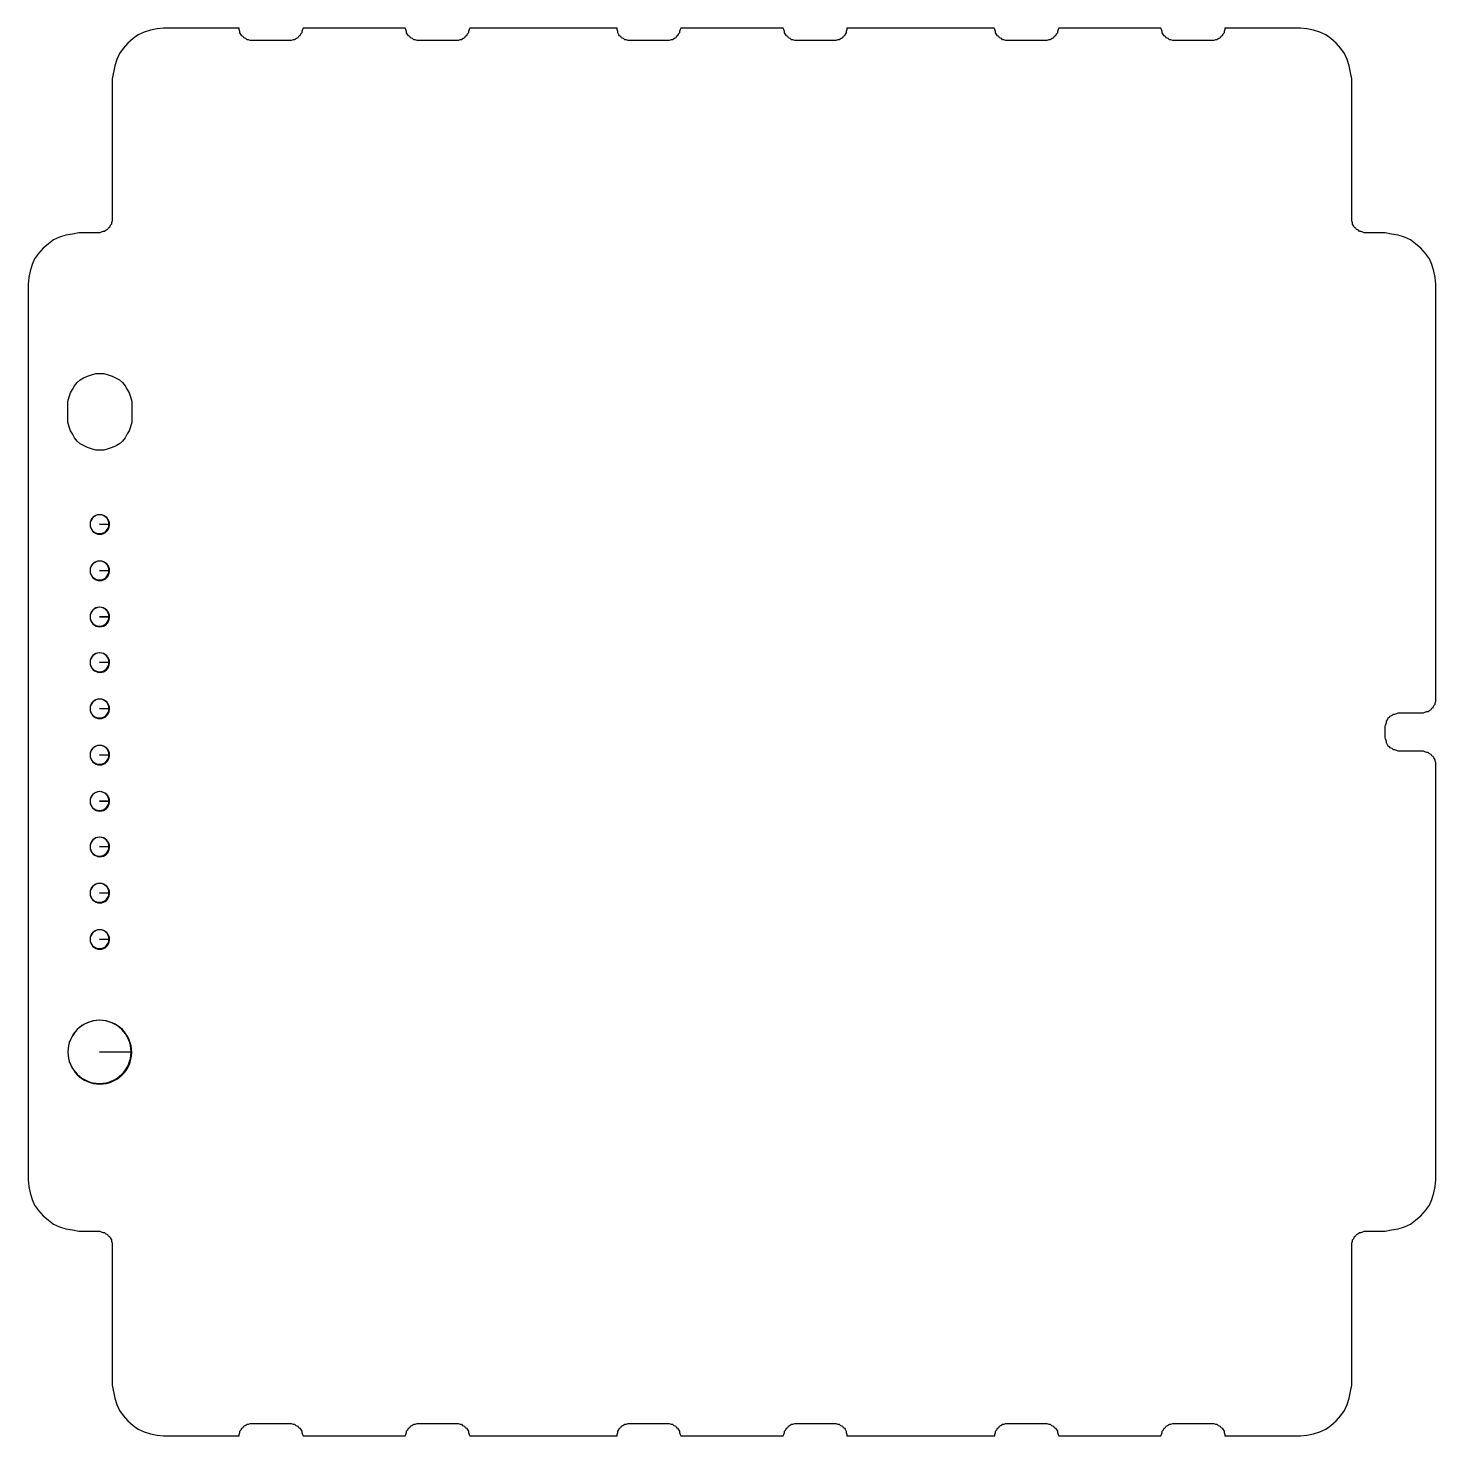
# Model space of a CAD drawing. Header units: millimetres. Extents: x 0 to 55, y -27.1 to 28.
import ezdxf

# ---------------------------------------------------------------- set-up
doc = ezdxf.new("R2010")
doc.units = ezdxf.units.MM
doc.layers.get('0').update_dxf_attribs({"linetype": 'CONTINUOUS'})

msp = doc.modelspace()

# ---------------------------------------------------------------- linework, layer by layer
for points in [[(44.246, 27.952), (40.249, 27.952), (40.223, 27.902), (40.198, 27.825), (40.198, 27.774), (40.146, 27.723), (40.121, 27.647), (40.071, 27.622), (40.045, 27.57), (39.994, 27.545), (39.917, 27.494), (39.866, 27.494), (39.791, 27.468), (38.186, 27.468), (38.109, 27.494), (38.059, 27.494), (38.008, 27.545), (37.932, 27.57), (37.906, 27.622), (37.855, 27.647), (37.83, 27.697), (37.779, 27.774), (37.779, 27.825), (37.754, 27.902), (37.728, 27.952), (31.974, 27.952), (31.974, 27.902), (31.948, 27.825), (31.948, 27.774), (31.897, 27.723), (31.872, 27.647), (31.821, 27.622), (31.796, 27.57), (31.745, 27.545), (31.668, 27.494), (31.617, 27.494), (31.541, 27.468), (29.937, 27.468), (29.86, 27.494), (29.809, 27.494), (29.759, 27.545), (29.682, 27.57), (29.657, 27.622), (29.606, 27.647), (29.58, 27.697), (29.53, 27.774), (29.53, 27.825), (29.504, 27.902), (29.479, 27.952), (25.481, 27.952), (25.456, 27.902), (25.43, 27.825), (25.43, 27.774), (25.379, 27.723), (25.354, 27.647), (25.303, 27.622), (25.278, 27.57), (25.227, 27.545), (25.15, 27.494), (25.099, 27.494), (25.023, 27.468), (23.419, 27.468), (23.342, 27.494), (23.291, 27.494), (23.241, 27.545), (23.164, 27.57), (23.139, 27.622), (23.088, 27.647), (23.062, 27.697), (23.012, 27.774), (23.012, 27.825), (22.986, 27.902), (22.986, 27.952), (17.232, 27.952), (17.207, 27.902), (17.181, 27.825), (17.181, 27.774), (17.13, 27.723), (17.104, 27.647), (17.053, 27.622), (17.028, 27.57), (16.977, 27.545), (16.901, 27.494), (16.85, 27.494), (16.773, 27.468), (15.17, 27.468), (15.093, 27.494), (15.042, 27.494), (14.992, 27.545), (14.915, 27.57), (14.889, 27.622), (14.838, 27.647), (14.813, 27.697), (14.762, 27.774), (14.762, 27.825), (14.737, 27.902), (14.711, 27.952), (10.714, 27.952), (10.688, 27.902), (10.663, 27.825), (10.663, 27.774), (10.612, 27.723), (10.586, 27.647), (10.535, 27.622), (10.51, 27.57), (10.459, 27.545), (10.383, 27.494), (10.332, 27.494), (10.255, 27.468), (8.651, 27.468), (8.575, 27.494), (8.524, 27.494), (8.474, 27.545), (8.397, 27.57), (8.371, 27.622), (8.32, 27.647), (8.295, 27.697), (8.244, 27.774), (8.244, 27.825), (8.219, 27.902), (8.219, 27.952), (5.265, 27.952), (5.01, 27.926), (4.755, 27.876), (4.501, 27.8), (4.272, 27.697), (4.068, 27.545), (3.865, 27.367), (3.687, 27.163), (3.533, 26.959), (3.432, 26.73), (3.355, 26.475), (3.253, 25.966), (3.253, 20.415), (3.228, 20.34), (3.228, 20.289), (3.177, 20.237), (3.152, 20.161), (3.101, 20.136), (3.075, 20.085), (3.024, 20.06), (2.948, 20.008), (2.897, 20.008), (2.821, 19.983), (2.77, 19.957), (1.955, 19.957), (1.701, 19.906), (1.446, 19.856), (1.192, 19.779), (0.962, 19.677), (0.758, 19.525), (0.555, 19.347), (0.377, 19.142), (0.223, 18.939), (0.122, 18.71), (0.045, 18.455), (-0.006, 18.2), (-0.031, 17.946), (-0.031, -17.063), (-0.006, -17.317), (0.045, -17.572), (0.122, -17.827), (0.223, -18.056), (0.377, -18.259), (0.555, -18.464), (0.758, -18.642), (0.962, -18.794), (1.192, -18.896), (1.446, -18.973), (1.701, -19.023), (1.955, -19.074), (2.77, -19.074), (2.821, -19.1), (2.897, -19.125), (2.948, -19.125), (2.999, -19.176), (3.075, -19.202), (3.101, -19.252), (3.152, -19.278), (3.177, -19.329), (3.228, -19.406), (3.228, -19.457), (3.253, -19.532), (3.253, -25.083), (3.355, -25.592), (3.432, -25.847), (3.533, -26.076), (3.687, -26.279), (3.865, -26.484), (4.068, -26.662), (4.272, -26.814), (4.501, -26.916), (4.755, -26.993), (5.01, -27.043), (5.265, -27.069), (8.219, -27.069), (8.219, -27.019), (8.244, -26.942), (8.244, -26.891), (8.295, -26.84), (8.32, -26.764), (8.371, -26.739), (8.397, -26.687), (8.448, -26.662), (8.524, -26.611), (8.575, -26.611), (8.651, -26.585), (10.255, -26.585), (10.332, -26.611), (10.383, -26.611), (10.434, -26.662), (10.51, -26.687), (10.535, -26.739), (10.586, -26.764), (10.612, -26.814), (10.663, -26.891), (10.663, -26.942), (10.688, -27.019), (10.714, -27.069), (14.711, -27.069), (14.737, -27.019), (14.762, -26.942), (14.762, -26.891), (14.813, -26.84), (14.838, -26.764), (14.889, -26.739), (14.915, -26.687), (14.966, -26.662), (15.042, -26.611), (15.093, -26.611), (15.17, -26.585), (16.773, -26.585), (16.85, -26.611), (16.901, -26.611), (16.952, -26.662), (17.028, -26.687), (17.053, -26.739), (17.104, -26.764), (17.13, -26.814), (17.181, -26.891), (17.181, -26.942), (17.207, -27.019), (17.232, -27.069), (22.986, -27.069), (22.986, -27.019), (23.012, -26.942), (23.012, -26.891), (23.062, -26.84), (23.088, -26.764), (23.139, -26.739), (23.164, -26.687), (23.215, -26.662), (23.291, -26.611), (23.342, -26.611), (23.419, -26.585), (25.023, -26.585), (25.099, -26.611), (25.15, -26.611), (25.201, -26.662), (25.278, -26.687), (25.303, -26.739), (25.354, -26.764), (25.379, -26.814), (25.43, -26.891), (25.43, -26.942), (25.456, -27.019), (25.481, -27.069), (29.479, -27.069), (29.504, -27.019), (29.53, -26.942), (29.53, -26.891), (29.58, -26.84), (29.606, -26.764), (29.657, -26.739), (29.682, -26.687), (29.733, -26.662), (29.809, -26.611), (29.86, -26.611), (29.937, -26.585), (31.541, -26.585), (31.617, -26.611), (31.668, -26.611), (31.719, -26.662), (31.796, -26.687), (31.821, -26.739), (31.872, -26.764), (31.897, -26.814), (31.948, -26.891), (31.948, -26.942), (31.974, -27.019), (31.974, -27.069), (37.754, -27.069), (37.754, -27.019), (37.779, -26.942), (37.779, -26.891), (37.83, -26.84), (37.855, -26.764), (37.906, -26.739), (37.932, -26.687), (37.983, -26.662), (38.059, -26.611), (38.109, -26.611), (38.186, -26.585), (39.791, -26.585), (39.866, -26.611), (39.917, -26.611), (39.969, -26.662), (40.045, -26.687), (40.071, -26.739), (40.121, -26.764), (40.146, -26.814), (40.198, -26.891), (40.198, -26.942), (40.223, -27.019), (40.249, -27.069), (44.246, -27.069), (44.272, -27.019), (44.297, -26.942), (44.297, -26.891), (44.348, -26.84), (44.373, -26.764), (44.424, -26.739), (44.45, -26.687), (44.501, -26.662), (44.577, -26.611), (44.628, -26.611), (44.704, -26.585), (46.309, -26.585), (46.384, -26.611), (46.435, -26.611), (46.487, -26.662), (46.563, -26.687), (46.589, -26.739), (46.639, -26.764), (46.665, -26.814), (46.716, -26.891), (46.716, -26.942), (46.741, -27.019), (46.741, -27.069), (49.694, -27.069), (49.949, -27.043), (50.204, -26.993), (50.458, -26.916), (50.687, -26.814), (50.891, -26.662), (51.095, -26.484), (51.273, -26.279), (51.426, -26.076), (51.528, -25.847), (51.605, -25.592), (51.655, -25.338), (51.706, -25.083), (51.706, -19.532), (51.731, -19.457), (51.731, -19.406), (51.783, -19.354), (51.808, -19.278), (51.859, -19.252), (51.885, -19.202), (51.935, -19.176), (52.012, -19.125), (52.063, -19.125), (52.139, -19.1), (52.19, -19.074), (53.005, -19.074), (53.259, -19.023), (53.514, -18.973), (53.768, -18.896), (53.998, -18.794), (54.201, -18.642), (54.405, -18.464), (54.583, -18.259), (54.736, -18.056), (54.838, -17.827), (54.914, -17.572), (54.965, -17.317), (54.99, -17.063), (54.99, -0.768), (54.965, -0.691), (54.965, -0.641), (54.914, -0.564), (54.889, -0.513), (54.838, -0.488), (54.813, -0.436), (54.736, -0.412), (54.685, -0.361), (54.635, -0.361), (54.558, -0.335), (54.507, -0.31), (53.514, -0.31), (53.463, -0.284), (53.387, -0.258), (53.336, -0.258), (53.285, -0.207), (53.208, -0.183), (53.183, -0.132), (53.132, -0.106), (53.107, -0.055), (53.056, 0.022), (53.056, 0.072), (53.03, 0.149), (53.005, 0.2), (53.005, 0.683), (53.03, 0.734), (53.056, 0.811), (53.056, 0.861), (53.107, 0.912), (53.132, 0.989), (53.183, 1.015), (53.208, 1.066), (53.259, 1.09), (53.336, 1.142), (53.387, 1.142), (53.463, 1.167), (53.514, 1.193), (54.507, 1.193), (54.558, 1.218), (54.635, 1.244), (54.685, 1.244), (54.761, 1.295), (54.813, 1.32), (54.838, 1.371), (54.889, 1.396), (54.914, 1.473), (54.965, 1.524), (54.965, 1.574), (54.99, 1.651), (54.99, 17.946), (54.965, 18.2), (54.914, 18.455), (54.838, 18.71), (54.736, 18.939), (54.583, 19.142), (54.405, 19.347), (54.201, 19.525), (53.998, 19.677), (53.768, 19.779), (53.514, 19.856), (53.259, 19.906), (53.005, 19.957), (52.19, 19.957), (52.139, 19.983), (52.063, 20.008), (52.012, 20.008), (51.961, 20.06), (51.885, 20.085), (51.859, 20.136), (51.808, 20.161), (51.783, 20.212), (51.731, 20.289), (51.731, 20.34), (51.706, 20.415), (51.706, 25.966), (51.655, 26.221), (51.605, 26.475), (51.528, 26.73), (51.426, 26.959), (51.273, 27.163), (51.095, 27.367), (50.891, 27.545), (50.687, 27.697), (50.458, 27.8), (50.204, 27.876), (49.949, 27.926), (49.694, 27.952), (46.741, 27.952), (46.741, 27.902), (46.716, 27.825), (46.716, 27.774), (46.665, 27.723), (46.639, 27.647), (46.589, 27.622), (46.563, 27.57), (46.512, 27.545), (46.435, 27.494), (46.384, 27.494), (46.309, 27.468), (44.704, 27.468), (44.628, 27.494), (44.577, 27.494), (44.526, 27.545), (44.45, 27.57), (44.424, 27.622), (44.373, 27.647), (44.348, 27.697), (44.297, 27.774), (44.297, 27.825), (44.272, 27.902)], [(1.522, 13.21), (1.522, 13.363), (1.573, 13.541), (1.624, 13.694), (1.701, 13.822), (1.777, 13.974), (1.879, 14.102), (2.006, 14.203), (2.133, 14.28), (2.286, 14.356), (2.439, 14.407), (2.617, 14.458), (2.923, 14.458), (3.101, 14.407), (3.253, 14.356), (3.381, 14.28), (3.533, 14.203), (3.661, 14.102), (3.763, 13.974), (3.839, 13.822), (3.916, 13.694), (3.966, 13.541), (4.017, 13.363), (4.017, 12.549), (3.966, 12.37), (3.916, 12.217), (3.839, 12.09), (3.763, 11.937), (3.661, 11.81), (3.533, 11.708), (3.407, 11.631), (3.253, 11.556), (3.101, 11.504), (2.923, 11.453), (2.617, 11.453), (2.439, 11.504), (2.286, 11.556), (2.159, 11.631), (2.006, 11.708), (1.879, 11.81), (1.777, 11.937), (1.701, 12.09), (1.624, 12.217), (1.573, 12.37), (1.522, 12.549), (1.522, 13.21), (1.522, 13.363), (1.573, 13.541), (1.624, 13.694), (1.701, 13.822), (1.777, 13.974), (1.879, 14.102), (2.006, 14.203), (2.133, 14.28), (2.286, 14.356), (2.439, 14.407), (2.617, 14.458), (2.923, 14.458), (3.101, 14.407), (3.253, 14.356), (3.381, 14.28), (3.533, 14.203), (3.661, 14.102), (3.763, 13.974), (3.839, 13.822), (3.916, 13.694), (3.966, 13.541), (4.017, 13.363), (4.017, 12.549), (3.966, 12.37), (3.916, 12.217), (3.839, 12.09), (3.763, 11.937), (3.661, 11.81), (3.533, 11.708), (3.407, 11.631), (3.253, 11.556), (3.101, 11.504), (2.923, 11.453), (2.617, 11.453), (2.439, 11.504), (2.286, 11.556), (2.159, 11.631), (2.006, 11.708), (1.879, 11.81), (1.777, 11.937), (1.701, 12.09), (1.624, 12.217), (1.573, 12.37), (1.522, 12.549)], [(3.126, 8.552), (2.757, 8.564)], [(3.126, 6.745), (2.757, 6.756)], [(3.126, 4.937), (2.757, 4.949)], [(3.126, 3.155), (2.757, 3.166)], [(3.126, 1.347), (2.757, 1.358)], [(3.126, -0.461), (2.757, -0.45)], [(3.126, -2.268), (2.757, -2.258)], [(3.126, -4.051), (2.757, -4.04)], [(3.126, -5.858), (2.757, -5.847)], [(3.126, -7.666), (2.757, -7.655)], [(3.992, -12.073), (2.757, -12.06)]]:
    msp.add_lwpolyline(points, close=True)
for points in [[(2.757, 8.933), (2.552, 8.933), (2.388, 8.767), (2.388, 8.564)], [(2.77, 8.933), (2.558, 8.933), (2.388, 8.761), (2.388, 8.551)], [(3.126, 8.564), (3.126, 8.767), (2.963, 8.933), (2.757, 8.933)], [(3.152, 8.551), (3.152, 8.761), (2.981, 8.933), (2.77, 8.933)], [(2.388, 8.564), (2.388, 8.36), (2.552, 8.194), (2.757, 8.194)], [(2.388, 8.551), (2.388, 8.341), (2.558, 8.169), (2.77, 8.169)], [(2.757, 8.194), (2.956, 8.194), (3.12, 8.352), (3.126, 8.552)], [(2.77, 8.169), (2.972, 8.169), (3.139, 8.327), (3.15, 8.527)], [(3.126, 8.552), (3.126, 8.554), (3.126, 8.557), (3.126, 8.564)], [(3.15, 8.527), (3.152, 8.534), (3.152, 8.541), (3.152, 8.551)], [(2.757, 7.125), (2.552, 7.125), (2.388, 6.96), (2.388, 6.756)], [(2.77, 7.125), (2.558, 7.125), (2.388, 6.953), (2.388, 6.743)], [(2.388, 6.756), (2.388, 6.552), (2.552, 6.386), (2.757, 6.386)], [(2.388, 6.743), (2.388, 6.533), (2.558, 6.361), (2.77, 6.361)], [(3.126, 6.756), (3.126, 6.96), (2.963, 7.125), (2.757, 7.125)], [(2.757, 6.386), (2.956, 6.386), (3.12, 6.544), (3.126, 6.745)], [(3.152, 6.743), (3.152, 6.953), (2.981, 7.125), (2.77, 7.125)], [(2.77, 6.361), (2.972, 6.361), (3.139, 6.519), (3.15, 6.719)], [(3.126, 6.745), (3.126, 6.746), (3.126, 6.749), (3.126, 6.756)], [(3.15, 6.719), (3.152, 6.726), (3.152, 6.734), (3.152, 6.743)], [(2.757, 5.318), (2.552, 5.318), (2.388, 5.152), (2.388, 4.949)], [(2.77, 5.318), (2.558, 5.318), (2.388, 5.146), (2.388, 4.935)], [(3.126, 4.949), (3.126, 5.152), (2.963, 5.318), (2.757, 5.318)], [(3.152, 4.935), (3.152, 5.146), (2.981, 5.318), (2.77, 5.318)], [(2.388, 4.949), (2.388, 4.744), (2.552, 4.579), (2.757, 4.579)], [(2.388, 4.935), (2.388, 4.726), (2.558, 4.554), (2.77, 4.554)], [(2.757, 4.579), (2.956, 4.579), (3.12, 4.736), (3.126, 4.937)], [(2.77, 4.554), (2.972, 4.554), (3.139, 4.711), (3.15, 4.912)], [(3.126, 4.937), (3.126, 4.939), (3.126, 4.942), (3.126, 4.949)], [(3.15, 4.912), (3.152, 4.918), (3.152, 4.926), (3.152, 4.935)], [(2.757, 3.535), (2.552, 3.535), (2.388, 3.37), (2.388, 3.166)], [(2.77, 3.535), (2.558, 3.535), (2.388, 3.364), (2.388, 3.153)], [(3.126, 3.166), (3.126, 3.37), (2.963, 3.535), (2.757, 3.535)], [(3.152, 3.153), (3.152, 3.364), (2.981, 3.535), (2.77, 3.535)], [(2.388, 3.166), (2.388, 2.962), (2.552, 2.797), (2.757, 2.797)], [(2.388, 3.153), (2.388, 2.943), (2.558, 2.771), (2.77, 2.771)], [(2.757, 2.797), (2.956, 2.797), (3.12, 2.954), (3.126, 3.155)], [(2.77, 2.771), (2.972, 2.771), (3.139, 2.929), (3.15, 3.129)], [(3.126, 3.155), (3.126, 3.156), (3.126, 3.159), (3.126, 3.166)], [(3.15, 3.129), (3.152, 3.135), (3.152, 3.143), (3.152, 3.153)], [(2.757, 1.727), (2.552, 1.727), (2.388, 1.562), (2.388, 1.358)], [(2.77, 1.727), (2.558, 1.727), (2.388, 1.556), (2.388, 1.345)], [(3.126, 1.358), (3.126, 1.562), (2.963, 1.727), (2.757, 1.727)], [(3.152, 1.345), (3.152, 1.556), (2.981, 1.727), (2.77, 1.727)], [(2.388, 1.358), (2.388, 1.155), (2.552, 0.989), (2.757, 0.989)], [(2.388, 1.345), (2.388, 1.135), (2.558, 0.964), (2.77, 0.964)], [(2.757, 0.989), (2.956, 0.989), (3.12, 1.147), (3.126, 1.347)], [(2.77, 0.964), (2.972, 0.964), (3.139, 1.121), (3.15, 1.321)], [(3.126, 1.347), (3.126, 1.349), (3.126, 1.352), (3.126, 1.358)], [(3.15, 1.321), (3.152, 1.328), (3.152, 1.336), (3.152, 1.345)], [(2.757, -0.08), (2.552, -0.08), (2.388, -0.246), (2.388, -0.45)], [(2.77, -0.08), (2.558, -0.08), (2.388, -0.252), (2.388, -0.462)], [(2.388, -0.45), (2.388, -0.653), (2.552, -0.819), (2.757, -0.819)], [(2.388, -0.462), (2.388, -0.673), (2.558, -0.844), (2.77, -0.844)], [(3.126, -0.45), (3.126, -0.246), (2.963, -0.08), (2.757, -0.08)], [(2.757, -0.819), (2.956, -0.819), (3.12, -0.661), (3.126, -0.461)], [(3.152, -0.462), (3.152, -0.252), (2.981, -0.08), (2.77, -0.08)], [(2.77, -0.844), (2.972, -0.844), (3.139, -0.687), (3.15, -0.486)], [(3.126, -0.461), (3.126, -0.459), (3.126, -0.456), (3.126, -0.45)], [(3.15, -0.486), (3.152, -0.48), (3.152, -0.472), (3.152, -0.462)], [(2.757, -1.888), (2.552, -1.888), (2.388, -2.054), (2.388, -2.258)], [(2.77, -1.888), (2.558, -1.888), (2.388, -2.06), (2.388, -2.27)], [(3.126, -2.258), (3.126, -2.054), (2.963, -1.888), (2.757, -1.888)], [(3.152, -2.27), (3.152, -2.06), (2.981, -1.888), (2.77, -1.888)], [(2.388, -2.258), (2.388, -2.461), (2.552, -2.627), (2.757, -2.627)], [(2.388, -2.27), (2.388, -2.48), (2.558, -2.652), (2.77, -2.652)], [(2.757, -2.627), (2.956, -2.627), (3.12, -2.469), (3.126, -2.268)], [(2.77, -2.652), (2.972, -2.652), (3.139, -2.495), (3.15, -2.294)], [(3.126, -2.268), (3.126, -2.267), (3.126, -2.264), (3.126, -2.258)], [(3.15, -2.294), (3.152, -2.288), (3.152, -2.28), (3.152, -2.27)], [(2.757, -3.671), (2.552, -3.671), (2.388, -3.836), (2.388, -4.04)], [(2.77, -3.671), (2.558, -3.671), (2.388, -3.843), (2.388, -4.052)], [(3.126, -4.04), (3.126, -3.836), (2.963, -3.671), (2.757, -3.671)], [(3.152, -4.052), (3.152, -3.843), (2.981, -3.671), (2.77, -3.671)], [(2.388, -4.04), (2.388, -4.243), (2.552, -4.409), (2.757, -4.409)], [(2.388, -4.052), (2.388, -4.262), (2.558, -4.435), (2.77, -4.435)], [(2.757, -4.409), (2.956, -4.409), (3.12, -4.251), (3.126, -4.051)], [(2.77, -4.435), (2.972, -4.435), (3.139, -4.277), (3.15, -4.076)], [(3.126, -4.051), (3.126, -4.049), (3.126, -4.046), (3.126, -4.04)], [(3.15, -4.076), (3.152, -4.07), (3.152, -4.062), (3.152, -4.052)], [(2.757, -5.478), (2.552, -5.478), (2.388, -5.643), (2.388, -5.847)], [(2.77, -5.478), (2.558, -5.478), (2.388, -5.65), (2.388, -5.86)], [(3.126, -5.847), (3.126, -5.643), (2.963, -5.478), (2.757, -5.478)], [(3.152, -5.86), (3.152, -5.65), (2.981, -5.478), (2.77, -5.478)], [(2.388, -5.847), (2.388, -6.051), (2.552, -6.216), (2.757, -6.216)], [(2.388, -5.86), (2.388, -6.07), (2.558, -6.242), (2.77, -6.242)], [(2.757, -6.216), (2.956, -6.216), (3.12, -6.059), (3.126, -5.858)], [(2.77, -6.242), (2.972, -6.242), (3.139, -6.085), (3.15, -5.884)], [(3.126, -5.858), (3.126, -5.857), (3.126, -5.854), (3.126, -5.847)], [(3.15, -5.884), (3.152, -5.878), (3.152, -5.87), (3.152, -5.86)], [(2.757, -7.286), (2.552, -7.286), (2.388, -7.451), (2.388, -7.655)], [(2.77, -7.286), (2.558, -7.286), (2.388, -7.458), (2.388, -7.668)], [(2.388, -7.655), (2.388, -7.858), (2.552, -8.024), (2.757, -8.024)], [(2.388, -7.668), (2.388, -7.878), (2.558, -8.05), (2.77, -8.05)], [(3.126, -7.655), (3.126, -7.451), (2.963, -7.286), (2.757, -7.286)], [(2.757, -8.024), (2.956, -8.024), (3.12, -7.866), (3.126, -7.666)], [(3.152, -7.668), (3.152, -7.458), (2.981, -7.286), (2.77, -7.286)], [(2.77, -8.05), (2.972, -8.05), (3.139, -7.892), (3.15, -7.692)], [(3.126, -7.666), (3.126, -7.665), (3.126, -7.661), (3.126, -7.655)], [(3.15, -7.692), (3.152, -7.686), (3.152, -7.678), (3.152, -7.668)], [(2.757, -10.825), (2.074, -10.825), (1.522, -11.379), (1.522, -12.06)], [(2.77, -10.825), (2.081, -10.825), (1.522, -11.385), (1.522, -12.073)], [(3.992, -12.06), (3.992, -11.379), (3.44, -10.825), (2.757, -10.825)], [(4.017, -12.073), (4.017, -11.385), (3.459, -10.825), (2.77, -10.825)], [(1.522, -12.06), (1.522, -12.741), (2.074, -13.295), (2.757, -13.295)], [(1.522, -12.073), (1.522, -12.76), (2.081, -13.32), (2.77, -13.32)], [(2.757, -13.295), (3.435, -13.295), (3.985, -12.749), (3.992, -12.073)], [(2.77, -13.32), (3.449, -13.32), (4.003, -12.776), (4.017, -12.098)], [(3.992, -12.073), (3.992, -12.084), (3.992, -12.08), (3.992, -12.06)], [(4.017, -12.098), (4.017, -12.102), (4.017, -12.094), (4.017, -12.073)]]:
    msp.add_open_spline(points, degree=3)

doc.saveas('drawing.dxf')
